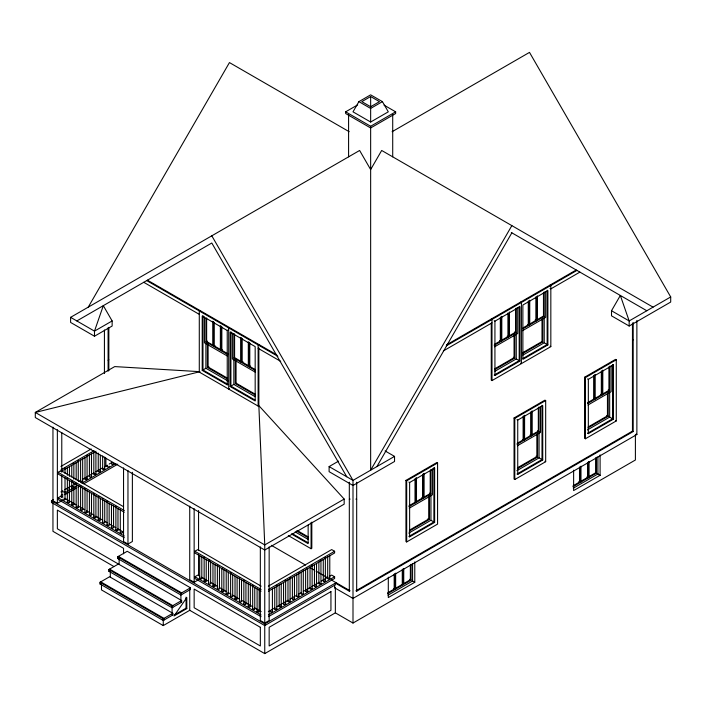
<?xml version="1.0" encoding="UTF-8"?>
<svg xmlns="http://www.w3.org/2000/svg" width="706" height="706" viewBox="0 0 706 706"><rect width="100%" height="100%" fill="white"/><g stroke="black" fill="none" stroke-linecap="round" stroke-linejoin="round"><path stroke-width="1.06" d="M88.25 307.145L229.45 62.578L349.17 131.695M358.886 101.638L353 111.83L370.65 122.023L388.3 111.83L382.414 101.638L370.65 94.851L358.886 101.638L370.65 108.433L382.414 101.638M511.85 225.62L370.65 470.187L370.65 126.268L345.649 111.83L345.649 113.525L370.65 127.962L395.651 113.525L395.651 111.83L384.046 105.132M376.889 466.587L511.85 232.83M611.511 310.746L620.336 295.461L629.161 320.939L629.161 326.031L611.511 315.838L611.511 310.746L629.161 320.939L670.7 296.952L529.5 52.385L392.104 131.713M370.65 96.546L361.825 101.638L370.65 106.738L379.475 101.638L370.65 96.546L370.65 107.356M345.649 111.83L357.686 104.876M370.65 126.268L395.651 111.83M94.489 336.224L94.489 331.132L103.314 305.654L112.139 320.939L112.139 326.031L94.489 336.224L70.6 322.43L70.6 317.338L359.619 150.466L370.65 169.572L381.681 150.466L653.05 307.145M76.839 320.939L211.8 243.014L346.761 476.771M112.139 320.939L94.489 331.132L70.6 317.338M108.106 360.219L108.839 359.795M200.019 310.534L199.286 310.958L199.286 372.097L258.122 406.065L258.855 405.641L258.855 347.899M229.441 327.513L228.7 327.946L228.7 389.085L229.441 388.662M205.905 318.397L205.905 341.951L207.379 341.104M202.966 315.626L202.966 369.979L227.967 384.417L227.235 384.841L202.225 370.403L202.225 316.05L227.235 330.487L227.967 330.064M213.503 321.715L213.503 346.337L214.977 345.49M221.11 326.101L221.11 350.732L222.575 349.885M199.286 372.097L200.019 371.674L35.3 412.445L35.3 417.537L264.75 550.009L344.175 504.155L344.175 499.063L258.855 405.641L264.75 544.917L264.75 623.036L269.162 620.495L269.162 546.859M202.225 370.403L205.905 368.276L228.135 381.108M207.379 343.875L207.379 367.429L208.844 366.582M233.854 358.092L234.586 357.66L241.452 361.622L240.711 362.046L233.854 358.092L233.854 333.461M258.855 344.502L258.122 344.925L258.122 406.065M60.937 466.428L91.189 448.954M241.452 337.847L241.452 362.478L242.917 361.622M61.043 469.764L94.136 450.657M124.282 512.221L58.095 474.008L58.095 472.314L61.043 470.611L123.444 506.643M61.043 471.458L96.025 451.266M241.452 362.478L248.318 366.44L249.05 366.017L242.184 362.046L242.184 338.492M249.05 342.233L249.05 366.864L250.524 366.017M230.174 386.535L255.175 400.973L255.175 346.62L230.174 332.191L230.174 386.535L233.854 384.417L255.148 396.71M235.319 360.007L235.319 383.561L236.06 383.137L255.36 394.283M60.937 491.905L62.825 490.811M64.714 489.717L72.277 485.349M74.174 484.263L76.063 483.169M78.895 481.527L80.793 480.442M82.681 479.348L94.03 472.799M95.919 471.705L102.538 467.884M104.426 466.79L107.268 465.157M109.156 464.063L111.989 462.421M331.326 579.953L350.061 590.772L349.32 591.196L335.35 583.13L335.35 584.824L264.75 625.587L51.476 502.46L51.476 500.757L53.391 499.654M61.043 495.241L62.931 494.147M64.82 493.053L76.169 486.505M81.843 483.231L115.881 463.577M124.282 537.698L58.095 499.486L58.095 497.783L61.043 496.089L62.931 497.183M61.043 496.936L62.931 495.841M64.82 494.756L76.169 488.199M78.057 487.114L79.954 486.019M83.732 483.839L117.77 464.186M52.218 502.884L52.95 502.46M52.95 427.13L52.95 500.757L57.362 503.307L61.775 500.757M446.483 344.881L576.211 269.983M446.271 345.861L576.943 270.407M443.359 350.935L491.994 322.854M494.2 320.727L494.932 321.159L519.943 306.722L519.943 361.066L494.932 375.504L494.2 375.08L519.201 360.642L519.201 306.298M579.891 272.11L550.83 288.886L550.089 288.463M123.55 467.893L123.55 541.52L127.962 544.07L132.375 541.52L132.375 472.288M117.664 556.805L127.23 551.289L190.47 587.798L190.47 589.501L180.912 595.017L117.664 558.499L117.664 556.805L180.912 593.322L190.47 587.798M117.664 558.499L118.405 558.075M494.324 344.44L500.325 340.972L500.325 317.418M501.922 340.054L507.932 336.577L507.932 313.023M509.52 335.659L515.53 332.191L515.53 308.637M523.128 327.805L528.273 324.839L528.273 301.277M544.211 316.482L543.47 316.059L536.613 320.021L537.345 320.445L544.211 316.482L544.211 291.86M494.2 345.358L501.057 341.395L501.057 316.773M501.057 340.548L501.798 340.972L508.664 337.009L508.664 313.446M516.262 307.993L516.262 332.623L509.397 336.577L509.397 311.955M523.005 328.731L529.006 325.263L529.006 300.632M535.872 296.891L535.872 320.445L529.006 324.416L529.738 324.839L536.613 320.868L536.613 297.314M123.55 553.804L123.55 548.315L57.362 510.103L57.362 528.785L181.645 600.541L181.645 602.236L172.087 607.751L108.839 571.242L108.839 569.539L118.405 564.023M494.579 346.831L517.736 333.47L517.736 307.604M522.528 330.699L545.676 317.338L545.676 291.463M108.839 571.242L109.58 570.819M100.014 582.282L109.58 576.758L172.82 613.276L172.82 614.97L163.262 620.495L100.014 583.977L100.014 582.282L163.262 618.791L172.82 613.276M100.014 583.977L100.755 583.553M494.747 368.814L514.056 357.668L514.056 335.182M522.696 352.682L542.005 341.536L542.737 341.96L542.737 318.406M494.571 369.767L514.789 358.092L514.789 334.538M522.511 353.635L542.737 341.96M385.088 450.931L394.539 456.394L394.539 461.486L353 485.472L329.111 471.679L329.111 466.587L338.562 461.124M494.959 371.241L516.262 358.948L519.943 361.066M522.908 355.109L544.211 342.807L547.882 344.934L547.882 290.581L522.881 305.018L522.881 359.372L547.882 344.934M523.075 358.41L547.15 344.51L547.15 290.157M261.07 591.196L194.882 552.983L194.882 551.28L197.83 549.586L261.176 586.165M491.261 323.401L491.261 380.172L491.994 380.596L550.83 346.628L550.83 285.489L550.089 285.065M394.539 456.394L353 480.38L329.111 466.587M261.07 616.673L194.882 578.461L194.882 576.758L197.83 575.063L199.719 576.158M629.161 326.031L670.7 302.053L670.7 296.952M189.737 506.105L189.737 579.732L194.15 582.282L198.562 579.732M344.175 499.063L264.75 544.917L35.3 412.445L114.725 366.59L198.924 371.612M349.32 499.486L350.061 499.063M108.839 569.539L172.087 606.057L181.645 600.541M405.95 480.38L436.837 462.545L437.57 462.968L437.57 524.108L406.682 541.943L405.95 541.52L405.95 480.38L406.682 480.804L437.57 462.968M514.056 417.961L544.944 400.134L545.676 400.558L545.676 461.698L514.789 479.533L514.056 479.1L514.056 417.961L514.789 418.384L545.676 400.558M584.656 377.198L615.544 359.372L616.276 359.795L616.276 420.935L585.389 438.77L584.656 438.347L584.656 377.198L585.389 377.631L616.276 359.795M174.223 615.014L186.057 608.184L186.799 608.607L186.799 597.567L174.047 615.967L186.799 608.607M408.889 482.074L409.63 482.498L434.631 468.06L434.631 522.414L409.63 536.851L408.889 536.428L433.899 521.99L433.899 467.637L434.631 468.06M516.995 419.664L517.736 420.088L542.737 405.65L542.737 459.994L517.736 474.432L516.995 474.008L542.005 459.571L542.005 405.226M587.595 378.901L588.336 379.325L613.337 364.887L613.337 419.24L588.336 433.669L587.595 433.246L612.605 418.817L612.605 364.464L613.337 364.887M101.487 583.977L101.487 589.925L163.262 625.587L189.737 610.302L264.75 653.615L335.35 612.852L353 623.045L635.4 460.003L635.4 434.525M288.304 535.589L311.081 548.738L311.814 548.315L311.814 522.105M268.324 586.165L331.67 549.586L334.618 551.28L334.618 552.983L268.43 591.196M409.012 505.778L415.013 502.319L415.755 502.743L415.755 478.112M416.611 501.392L422.62 497.924L422.62 474.37M424.218 497.006L430.219 493.538L430.219 471.052M517.119 443.368L523.12 439.9L523.12 416.346M532.324 434.596L538.325 431.128L538.325 407.574M587.719 402.605L593.72 399.137L594.461 399.57L594.461 374.939M602.924 393.833L608.925 390.365L608.925 366.811M408.889 506.705L415.755 502.743M423.353 473.726L423.353 498.348L416.487 502.319L416.487 477.688M430.951 469.34L430.951 493.962L424.094 497.924L424.094 473.302M516.995 444.286L523.861 440.323L523.861 415.702M530.727 411.96L530.727 435.514L523.861 439.476L524.593 439.9L531.459 435.937L531.459 411.307M531.459 435.09L532.2 435.514L539.057 431.551L539.057 406.921M587.595 403.523L594.461 399.57M601.327 371.197L601.327 394.751L594.461 398.714L595.193 399.137L602.059 395.175L602.059 370.553M609.657 366.167L609.657 390.789L602.8 394.751L602.8 370.12M268.43 589.501L334.618 551.28M409.277 508.179L432.425 494.818L432.425 468.943M517.383 445.768L540.531 432.399L540.531 406.532M587.983 405.006L611.131 391.636L611.131 365.77M268.324 611.634L274.943 607.813M276.831 606.728L288.18 600.171M290.069 599.085L296.688 595.264M298.576 594.17L301.418 592.528M303.306 591.443L309.925 587.621M311.814 586.527L319.377 582.159M321.274 581.064L327.893 577.243M329.781 576.158L331.67 575.063L334.618 576.758L334.618 578.461L268.43 616.673M409.445 530.162L428.745 519.016L428.745 496.53M517.551 467.743L536.851 456.605L536.851 434.119M588.151 426.989L607.451 415.843L607.451 393.357M409.259 531.115L429.486 519.439L429.486 495.886M517.366 468.705L537.593 457.029L537.593 433.466M587.966 427.942L608.193 416.266L608.193 392.712M408.73 533.118L430.951 520.287L434.631 522.414M516.836 470.708L539.057 457.876L542.737 459.994M587.436 429.945L609.657 417.114L613.337 419.24M268.43 614.97L334.618 576.758M51.476 500.757L264.75 623.892L336.082 582.706M334.618 585.256L334.618 587.798L335.35 587.374L335.35 612.852M633.194 431.551L632.461 431.128L355.939 590.772L356.68 591.196L633.194 431.551L633.194 322.545M352.268 597.991L353 597.567M636.874 320.427L636.874 434.525L353 598.414L334.618 587.798M387.753 592.793L394.186 589.078L394.186 574.216M403.011 584.824L402.27 584.4L394.919 588.645L395.651 589.078L403.011 584.824L403.011 568.904M403.929 583.447L410.362 579.732L410.362 564.871M573.078 485.79L579.511 482.074L579.511 467.213M596.42 473.161L595.688 472.738L588.336 476.982L589.069 477.406L596.42 473.161L596.42 457.241M387.568 593.746L394.919 589.501L394.919 573.572M411.095 564.235L411.095 580.155L403.744 584.4L403.744 568.48M572.893 486.752L580.244 482.498L580.244 466.578M587.595 462.545L587.595 477.406L580.244 481.651L580.976 482.074L588.336 477.83L588.336 461.909M387.982 595.202L412.569 581.003L414.775 582.282L414.775 561.897M573.307 488.208L597.894 474.008L600.1 475.288L600.1 454.902M414.775 582.282L388.3 597.567L388.3 577.181M600.1 475.288L573.625 490.573L573.625 470.187M511.312 232.512L646.811 310.746M632.461 339.409L633.194 339.842M520.675 302.044L521.407 302.477L521.407 363.616L520.675 363.193M535.139 320.021L536.613 320.868M527.532 324.416L529.006 325.263M550.089 346.205L550.83 346.628M514.789 331.767L516.262 332.623M491.261 319.033L491.994 319.456L491.994 380.596M608.193 389.941L609.657 390.789M507.19 336.153L508.664 337.009M600.594 394.327L602.059 395.175M499.592 340.548L501.057 341.395M513.324 357.245L514.789 358.092M606.719 415.419L608.193 416.266M615.544 420.511L616.276 420.935M636.132 434.102L636.874 434.525M537.593 430.704L539.057 431.551M597.805 474.061L600.012 475.341M529.994 435.09L531.459 435.937M522.387 439.476L523.861 440.323M586.862 476.982L588.336 477.83M536.119 456.173L537.593 457.029M544.944 461.274L545.676 461.698M578.77 481.651L580.244 482.498M147.439 280.176L276.699 354.809M146.707 280.6L277.846 356.318M143.759 282.303L199.286 314.355M258.122 348.323L280.714 361.366M212.647 344.996L206.637 341.527L206.637 317.974M220.246 349.382L214.236 345.914L214.236 322.36M227.844 353.768L221.843 350.308L221.843 326.746M254.937 369.414L249.792 366.44L249.792 342.887M205.905 341.951L212.771 345.914L212.771 321.292M213.503 346.337L220.369 350.308L220.369 325.678M221.11 350.732L227.967 354.694M249.05 366.864L255.06 370.332M227.588 356.168L204.431 342.807L204.431 316.932M255.537 372.3L232.38 358.939L232.38 333.073M429.486 493.115L430.951 493.962M227.42 378.151L208.111 367.005L208.111 344.519M207.379 367.429L227.597 379.104M235.319 383.561L255.546 395.236M254.99 400.011L230.906 386.111L230.906 331.767M421.888 497.501L423.353 498.348M428.012 518.592L429.486 519.439M355.939 499.063L356.68 499.486M409.63 579.308L411.095 580.155M297.297 530.585L308.328 536.957M296.555 531.009L308.504 537.91M295.143 531.892L308.116 539.384M393.445 588.645L394.919 589.501M292.205 533.595L307.948 542.685M291.472 534.018L308.143 543.638L308.143 525.167M271.307 545.306L305.601 565.109M309.413 567.306L314.179 570.051M316.085 571.154L327.513 577.755M58.095 472.314L124.282 510.526M194.882 551.28L261.07 589.501M64.82 498.268L76.169 504.825M78.057 505.911L84.676 509.732M86.573 510.826L94.136 515.195M96.025 516.289L102.644 520.11M104.532 521.196L107.374 522.837M109.262 523.931L115.881 527.753M117.77 528.838L123.444 532.121M201.607 577.243L208.226 581.064M210.123 582.159L217.686 586.527M219.575 587.621L226.194 591.443M228.082 592.528L230.924 594.17M232.812 595.264L239.431 599.085M241.32 600.171L252.669 606.728M254.557 607.813L261.176 611.634M58.095 497.783L124.282 536.004M194.882 576.758L261.07 614.97M264.75 623.036L260.337 620.495L260.337 546.859M264.75 624.739L265.482 625.163M190.47 589.501L189.737 589.078L189.737 610.302M118.405 556.381L181.645 592.899M180.912 594.17L181.645 594.593M180.912 601.812L181.645 602.236M113.719 566.415L52.95 531.327L52.95 503.528M109.58 569.115L172.82 605.633M172.087 606.904L172.82 607.328M172.087 614.547L172.82 614.97M100.755 581.859L163.995 618.368M163.262 619.647L163.995 620.071M211.8 235.813L353 480.38L353 623.045M632.461 323.198L632.461 431.128M609.657 391.883L609.657 417.114M597.894 456.844L597.894 474.008M595.688 457.876L595.688 472.738M595.193 374.515L595.193 399.137M593.72 375.583L593.72 399.137M589.069 461.486L589.069 477.406M588.336 379.325L588.336 433.669M585.389 377.631L585.389 438.77M580.976 466.154L580.976 482.074M544.211 317.585L544.211 342.807M543.47 292.505L543.47 316.059M542.005 319.05L542.005 341.536M539.057 432.646L539.057 457.876M537.345 295.823L537.345 320.445M532.2 410.883L532.2 435.514M529.738 300.209L529.738 324.839M524.593 415.278L524.593 439.9M517.736 420.088L517.736 474.432M516.262 333.717L516.262 358.948M514.789 418.384L514.789 479.533M501.798 316.341L501.798 340.972M494.932 321.159L494.932 375.504M430.951 495.065L430.951 520.287M415.013 478.756L415.013 502.319M412.569 563.847L412.569 581.003M409.63 482.498L409.63 536.851M406.682 480.804L406.682 541.943M402.27 569.539L402.27 584.4M395.651 573.148L395.651 589.078M392.712 114.61L392.712 156.838M370.65 108.433L370.65 122.023M356.68 482.189L356.68 591.196M349.32 482.189L349.32 591.196M348.587 114.61L348.587 156.838M329.773 555.763L329.773 578.461M327.69 556.84L327.69 578.461M325.36 557.228L325.36 581.003M323.277 559.39L323.277 581.003M320.948 559.779L320.948 583.553M318.865 561.941L318.865 583.553M316.535 563.406L316.535 586.104M314.452 564.482L314.452 586.104M312.123 564.871L312.123 588.645M311.081 522.537L311.081 548.738M310.04 567.033L310.04 588.645M307.71 568.498L307.71 591.196M305.627 569.583L305.627 591.196M303.298 569.963L303.298 593.746M301.215 572.125L301.215 593.746M298.885 572.513L298.885 596.288M296.802 574.675L296.802 596.288M294.473 576.14L294.473 598.838M292.39 577.226L292.39 598.838M290.06 577.605L290.06 601.388M287.977 579.767L287.977 601.388M285.648 580.155L285.648 603.93M283.565 582.318L283.565 603.93M281.235 583.783L281.235 606.48M279.152 584.868L279.152 606.48M276.823 585.248L276.823 609.031M274.74 587.41L274.74 609.031M272.41 588.883L272.41 611.572M264.75 623.892L264.75 653.615M259.173 589.96L259.173 611.572M257.09 588.883L257.09 611.572M254.76 587.41L254.76 609.031M252.677 585.248L252.677 609.031M250.348 584.868L250.348 606.48M248.318 341.81L248.318 366.44M248.265 583.783L248.265 606.48M245.935 582.318L245.935 603.93M243.852 580.155L243.852 603.93M241.523 579.767L241.523 601.388M240.711 337.424L240.711 362.046M239.44 577.605L239.44 601.388M237.11 577.226L237.11 598.838M236.06 360.651L236.06 383.137M235.027 576.14L235.027 598.838M234.586 334.106L234.586 357.66M233.854 359.186L233.854 384.417M232.698 574.675L232.698 596.288M230.615 572.513L230.615 596.288M228.285 572.125L228.285 593.746M227.235 330.487L227.235 384.841M226.202 569.963L226.202 593.746M223.873 569.583L223.873 591.196M221.79 568.498L221.79 591.196M219.46 567.033L219.46 588.645M217.377 564.871L217.377 588.645M215.048 564.482L215.048 586.104M212.965 563.406L212.965 586.104M210.635 561.941L210.635 583.553M208.552 559.779L208.552 583.553M206.223 559.39L206.223 581.003M205.905 343.054L205.905 368.276M204.14 557.228L204.14 581.003M201.81 556.84L201.81 578.461M199.727 555.763L199.727 578.461M198.562 510.5L198.562 550.062M198.562 554.457L198.562 575.337M194.15 508.647L194.15 582.282M186.057 597.144L186.057 608.184M180.912 593.322L180.912 600.109M172.087 606.057L172.087 612.852M163.262 618.791L163.262 625.587M127.962 470.434L127.962 544.07M120.302 509.908L120.302 532.606M119.137 558.499L119.137 564.447M117.973 508.444L117.973 530.056M115.89 506.281L115.89 530.056M113.56 505.893L113.56 527.506M111.477 504.808L111.477 527.506M110.312 571.242L110.312 577.181M109.148 503.343L109.148 524.964M108.839 327.372L108.839 370.712M108.106 327.796L108.106 371.135M107.065 501.181L107.065 524.964M105.9 458.088L105.9 466.578M104.735 457.029L104.735 468.916M104.735 500.801L104.735 522.414M104.426 329.993L104.426 373.5M102.652 455.944L102.652 468.916M102.652 498.639L102.652 522.414M100.323 455.246L100.323 471.458M100.323 498.251L100.323 519.863M98.24 453.093L98.24 471.458M98.24 497.165L98.24 519.863M95.91 452.396L95.91 474.008M95.91 495.7L95.91 517.322M93.827 452.396L93.827 474.008M93.827 493.538L93.827 517.322M91.498 452.784L91.498 476.559M91.498 493.159L91.498 514.771M89.415 454.938L89.415 476.559M89.415 492.073L89.415 514.771M87.085 455.326L87.085 479.1M87.085 490.608L87.085 512.221M85.002 457.488L85.002 479.1M85.002 488.446L85.002 512.221M82.673 458.953L82.673 481.651M82.673 488.058L82.673 509.679M80.59 460.038L80.59 481.651M80.59 485.896L80.59 509.679M78.26 460.427L78.26 480.954M78.26 485.516L78.26 507.129M76.177 462.58L76.177 479.877M76.177 484.431L76.177 507.129M73.848 462.968L73.848 479.18M73.848 482.966L73.848 504.578M71.765 465.13L71.765 477.018M71.765 480.804L71.765 504.578M69.435 466.595L69.435 476.329M69.435 480.415L69.435 502.037M67.352 467.681L67.352 475.244M67.352 502.037L67.352 478.253A1.041 0.6 0 0 0 67.388 478.412M65.023 468.069L65.023 473.47M65.023 477.794L65.023 499.486M61.775 432.628L61.775 472.19M61.775 475.482L61.775 497.465M57.362 429.68L57.362 503.307M298.364 595.767A1.041 0.6 0 0 1 298.788 596.544A1.041 0.6 0 0 1 297.491 596.852A1.041 0.6 0 0 1 296.838 596.138M329.252 577.94A1.041 0.6 0 0 1 329.587 578.805A1.041 0.6 0 0 1 328.061 578.92A1.041 0.6 0 0 1 327.999 578.038M303.156 593.446A1.041 0.6 0 0 1 302.777 594.267A1.041 0.6 0 0 1 301.356 594.046A1.041 0.6 0 0 1 301.736 593.225M272.101 611.149A1.041 0.6 0 0 1 272.039 612.04A1.041 0.6 0 0 1 270.513 611.917A1.041 0.6 0 0 1 270.848 611.061M298.576 572.937A1.041 0.6 0 0 1 298.364 573.034M320.912 583.394A1.041 0.6 0 0 1 320.259 584.118A1.041 0.6 0 0 1 318.962 583.809A1.041 0.6 0 0 1 319.386 583.032M276.302 608.51A1.041 0.6 0 0 1 276.637 609.375A1.041 0.6 0 0 1 275.111 609.49A1.041 0.6 0 0 1 275.049 608.607M276.514 585.68A1.041 0.6 0 0 1 276.302 585.768M280.714 605.96A1.041 0.6 0 0 1 281.05 606.825A1.041 0.6 0 0 1 279.523 606.939A1.041 0.6 0 0 1 279.461 606.057M289.751 600.965A1.041 0.6 0 0 1 289.689 601.847A1.041 0.6 0 0 1 288.163 601.733A1.041 0.6 0 0 1 288.498 600.868M293.952 598.317A1.041 0.6 0 0 1 294.287 599.182A1.041 0.6 0 0 1 292.761 599.297A1.041 0.6 0 0 1 292.699 598.414M285.612 603.78A1.041 0.6 0 0 1 284.959 604.495A1.041 0.6 0 0 1 283.662 604.186A1.041 0.6 0 0 1 284.086 603.418M316.014 585.583A1.041 0.6 0 0 1 316.288 586.483A1.041 0.6 0 0 1 314.7 586.483A1.041 0.6 0 0 1 314.973 585.583M311.602 588.124A1.041 0.6 0 0 1 311.937 588.989A1.041 0.6 0 0 1 310.411 589.113A1.041 0.6 0 0 1 310.349 588.222M289.919 577.905A1.041 0.6 0 0 1 289.751 578.038M307.401 590.772A1.041 0.6 0 0 1 307.339 591.654A1.041 0.6 0 0 1 305.813 591.54A1.041 0.6 0 0 1 306.148 590.675M285.127 580.676A1.041 0.6 0 0 1 284.88 580.738M325.051 580.579A1.041 0.6 0 0 1 324.989 581.47A1.041 0.6 0 0 1 323.463 581.347A1.041 0.6 0 0 1 323.798 580.482M325.325 557.387A1.041 0.6 0 0 1 325.051 557.652M306.942 567.995A1.041 0.6 0 0 1 306.669 568.021M311.981 565.171A1.041 0.6 0 0 1 311.602 565.391M320.639 560.202A1.041 0.6 0 0 1 320.18 560.352M95.601 473.585A1.041 0.6 0 0 1 95.539 474.467A1.041 0.6 0 0 1 94.013 474.353A1.041 0.6 0 0 1 94.348 473.488M64.502 491.323A1.041 0.6 0 0 1 64.502 492.364M63.249 492.267A1.041 0.6 0 0 1 63.249 491.42M64.714 468.493A1.041 0.6 0 0 1 64.502 468.581M91.356 476.259A1.041 0.6 0 0 1 90.977 477.079A1.041 0.6 0 0 1 89.556 476.859A1.041 0.6 0 0 1 89.936 476.038M73.327 463.489A1.041 0.6 0 0 1 73.08 463.551M72.286 487.264A1.041 0.6 0 0 1 72.286 486.231M73.812 486.593A1.041 0.6 0 0 1 73.812 486.902M104.214 468.396A1.041 0.6 0 0 1 104.488 469.305A1.041 0.6 0 0 1 102.899 469.305A1.041 0.6 0 0 1 103.173 468.396M113.251 463.392A1.041 0.6 0 0 1 113.189 464.283A1.041 0.6 0 0 1 111.663 464.16A1.041 0.6 0 0 1 111.998 463.304M99.802 470.946A1.041 0.6 0 0 1 100.137 471.802A1.041 0.6 0 0 1 98.611 471.926A1.041 0.6 0 0 1 98.549 471.034M109.112 466.216A1.041 0.6 0 0 1 108.459 466.931A1.041 0.6 0 0 1 107.162 466.622A1.041 0.6 0 0 1 107.586 465.845M82.152 481.13A1.041 0.6 0 0 1 82.487 481.995A1.041 0.6 0 0 1 80.961 482.11A1.041 0.6 0 0 1 80.899 481.227M86.564 478.589A1.041 0.6 0 0 1 86.988 479.356A1.041 0.6 0 0 1 85.691 479.665A1.041 0.6 0 0 1 85.038 478.95M76.698 484.722A1.041 0.6 0 0 1 76.319 483.901M68.914 488.773A1.041 0.6 0 0 1 68.914 489.814M67.388 489.452A1.041 0.6 0 0 1 67.388 489.143M86.776 455.749A1.041 0.6 0 0 1 86.564 455.847M78.119 460.727A1.041 0.6 0 0 1 77.951 460.85M91.189 514.347A1.041 0.6 0 0 1 91.127 515.23A1.041 0.6 0 0 1 89.6 515.115A1.041 0.6 0 0 1 89.936 514.25M121.864 532.086A1.041 0.6 0 0 1 122.288 532.853A1.041 0.6 0 0 1 120.991 533.171A1.041 0.6 0 0 1 120.338 532.448M95.601 516.889A1.041 0.6 0 0 1 95.539 517.78A1.041 0.6 0 0 1 94.013 517.666A1.041 0.6 0 0 1 94.348 516.801M64.502 498.965A1.041 0.6 0 0 1 64.837 499.83A1.041 0.6 0 0 1 63.311 499.945A1.041 0.6 0 0 1 63.249 499.063M113.251 527.082A1.041 0.6 0 0 1 113.189 527.964A1.041 0.6 0 0 1 111.663 527.85A1.041 0.6 0 0 1 111.998 526.985M68.914 501.516A1.041 0.6 0 0 1 69.25 502.381A1.041 0.6 0 0 1 67.723 502.495A1.041 0.6 0 0 1 67.661 501.604M94.348 494.059A1.041 0.6 0 0 1 93.969 493.838M73.812 504.428A1.041 0.6 0 0 1 73.159 505.143A1.041 0.6 0 0 1 71.862 504.834A1.041 0.6 0 0 1 72.286 504.058M82.152 509.158A1.041 0.6 0 0 1 82.487 510.023A1.041 0.6 0 0 1 80.961 510.138A1.041 0.6 0 0 1 80.899 509.247M86.564 511.7A1.041 0.6 0 0 1 86.988 512.477A1.041 0.6 0 0 1 85.691 512.785A1.041 0.6 0 0 1 85.038 512.071M77.951 506.705A1.041 0.6 0 0 1 77.889 507.588A1.041 0.6 0 0 1 76.363 507.473A1.041 0.6 0 0 1 76.698 506.608M109.112 524.805A1.041 0.6 0 0 1 108.459 525.529A1.041 0.6 0 0 1 107.162 525.211A1.041 0.6 0 0 1 107.586 524.443M104.214 521.893A1.041 0.6 0 0 1 104.594 522.714A1.041 0.6 0 0 1 103.173 522.934A1.041 0.6 0 0 1 102.794 522.113M80.899 486.319A1.041 0.6 0 0 1 80.625 486.055M99.802 519.342A1.041 0.6 0 0 1 100.137 520.207A1.041 0.6 0 0 1 98.611 520.322A1.041 0.6 0 0 1 98.549 519.439M85.77 489.029A1.041 0.6 0 0 1 85.311 488.87M72.286 481.324A1.041 0.6 0 0 1 71.906 481.104M117.452 529.535A1.041 0.6 0 0 1 117.787 530.4A1.041 0.6 0 0 1 116.261 530.515A1.041 0.6 0 0 1 116.199 529.632M116.199 506.705A1.041 0.6 0 0 1 116.031 506.581M99.281 496.689A1.041 0.6 0 0 1 99.008 496.671M107.586 501.701A1.041 0.6 0 0 1 107.374 501.604M227.764 593.225A1.041 0.6 0 0 1 228.144 594.046A1.041 0.6 0 0 1 226.723 594.267A1.041 0.6 0 0 1 226.344 593.446M258.652 611.061A1.041 0.6 0 0 1 258.987 611.917A1.041 0.6 0 0 1 257.461 612.04A1.041 0.6 0 0 1 257.399 611.149M232.662 596.138A1.041 0.6 0 0 1 232.009 596.852A1.041 0.6 0 0 1 230.712 596.544A1.041 0.6 0 0 1 231.136 595.767M201.501 578.038A1.041 0.6 0 0 1 201.439 578.92A1.041 0.6 0 0 1 199.913 578.805A1.041 0.6 0 0 1 200.248 577.94M250.039 606.057A1.041 0.6 0 0 1 249.977 606.939A1.041 0.6 0 0 1 248.45 606.825A1.041 0.6 0 0 1 248.786 605.96M205.702 580.482A1.041 0.6 0 0 1 206.037 581.347A1.041 0.6 0 0 1 204.511 581.47A1.041 0.6 0 0 1 204.449 580.579M231.136 573.034A1.041 0.6 0 0 1 230.924 572.937M204.449 557.652A1.041 0.6 0 0 1 204.175 557.387M210.114 583.032A1.041 0.6 0 0 1 210.538 583.809A1.041 0.6 0 0 1 209.241 584.118A1.041 0.6 0 0 1 208.588 583.394M219.151 588.222A1.041 0.6 0 0 1 219.089 589.113A1.041 0.6 0 0 1 217.563 588.989A1.041 0.6 0 0 1 217.898 588.124M223.352 590.675A1.041 0.6 0 0 1 223.687 591.54A1.041 0.6 0 0 1 222.161 591.654A1.041 0.6 0 0 1 222.099 590.772M214.527 585.583A1.041 0.6 0 0 1 214.8 586.483A1.041 0.6 0 0 1 213.212 586.483A1.041 0.6 0 0 1 213.486 585.583M245.414 603.418A1.041 0.6 0 0 1 245.838 604.186A1.041 0.6 0 0 1 244.541 604.495A1.041 0.6 0 0 1 243.888 603.78M241.002 600.868A1.041 0.6 0 0 1 241.337 601.733A1.041 0.6 0 0 1 239.811 601.847A1.041 0.6 0 0 1 239.749 600.965M217.898 565.391A1.041 0.6 0 0 1 217.519 565.171M236.801 598.414A1.041 0.6 0 0 1 236.739 599.297A1.041 0.6 0 0 1 235.213 599.182A1.041 0.6 0 0 1 235.548 598.317M222.831 568.021A1.041 0.6 0 0 1 222.558 567.995M209.32 560.352A1.041 0.6 0 0 1 208.861 560.202M254.451 608.607A1.041 0.6 0 0 1 254.389 609.49A1.041 0.6 0 0 1 252.863 609.375A1.041 0.6 0 0 1 253.198 608.51M253.198 585.768A1.041 0.6 0 0 1 252.986 585.68M239.749 578.038A1.041 0.6 0 0 1 239.581 577.905M244.62 580.738A1.041 0.6 0 0 1 244.373 580.676M330.938 591.619L269.162 627.29L269.162 645.972L330.938 610.302L330.938 591.619M260.337 627.29L194.15 589.078L194.15 607.751L260.337 645.972L260.337 627.29"/></g></svg>
